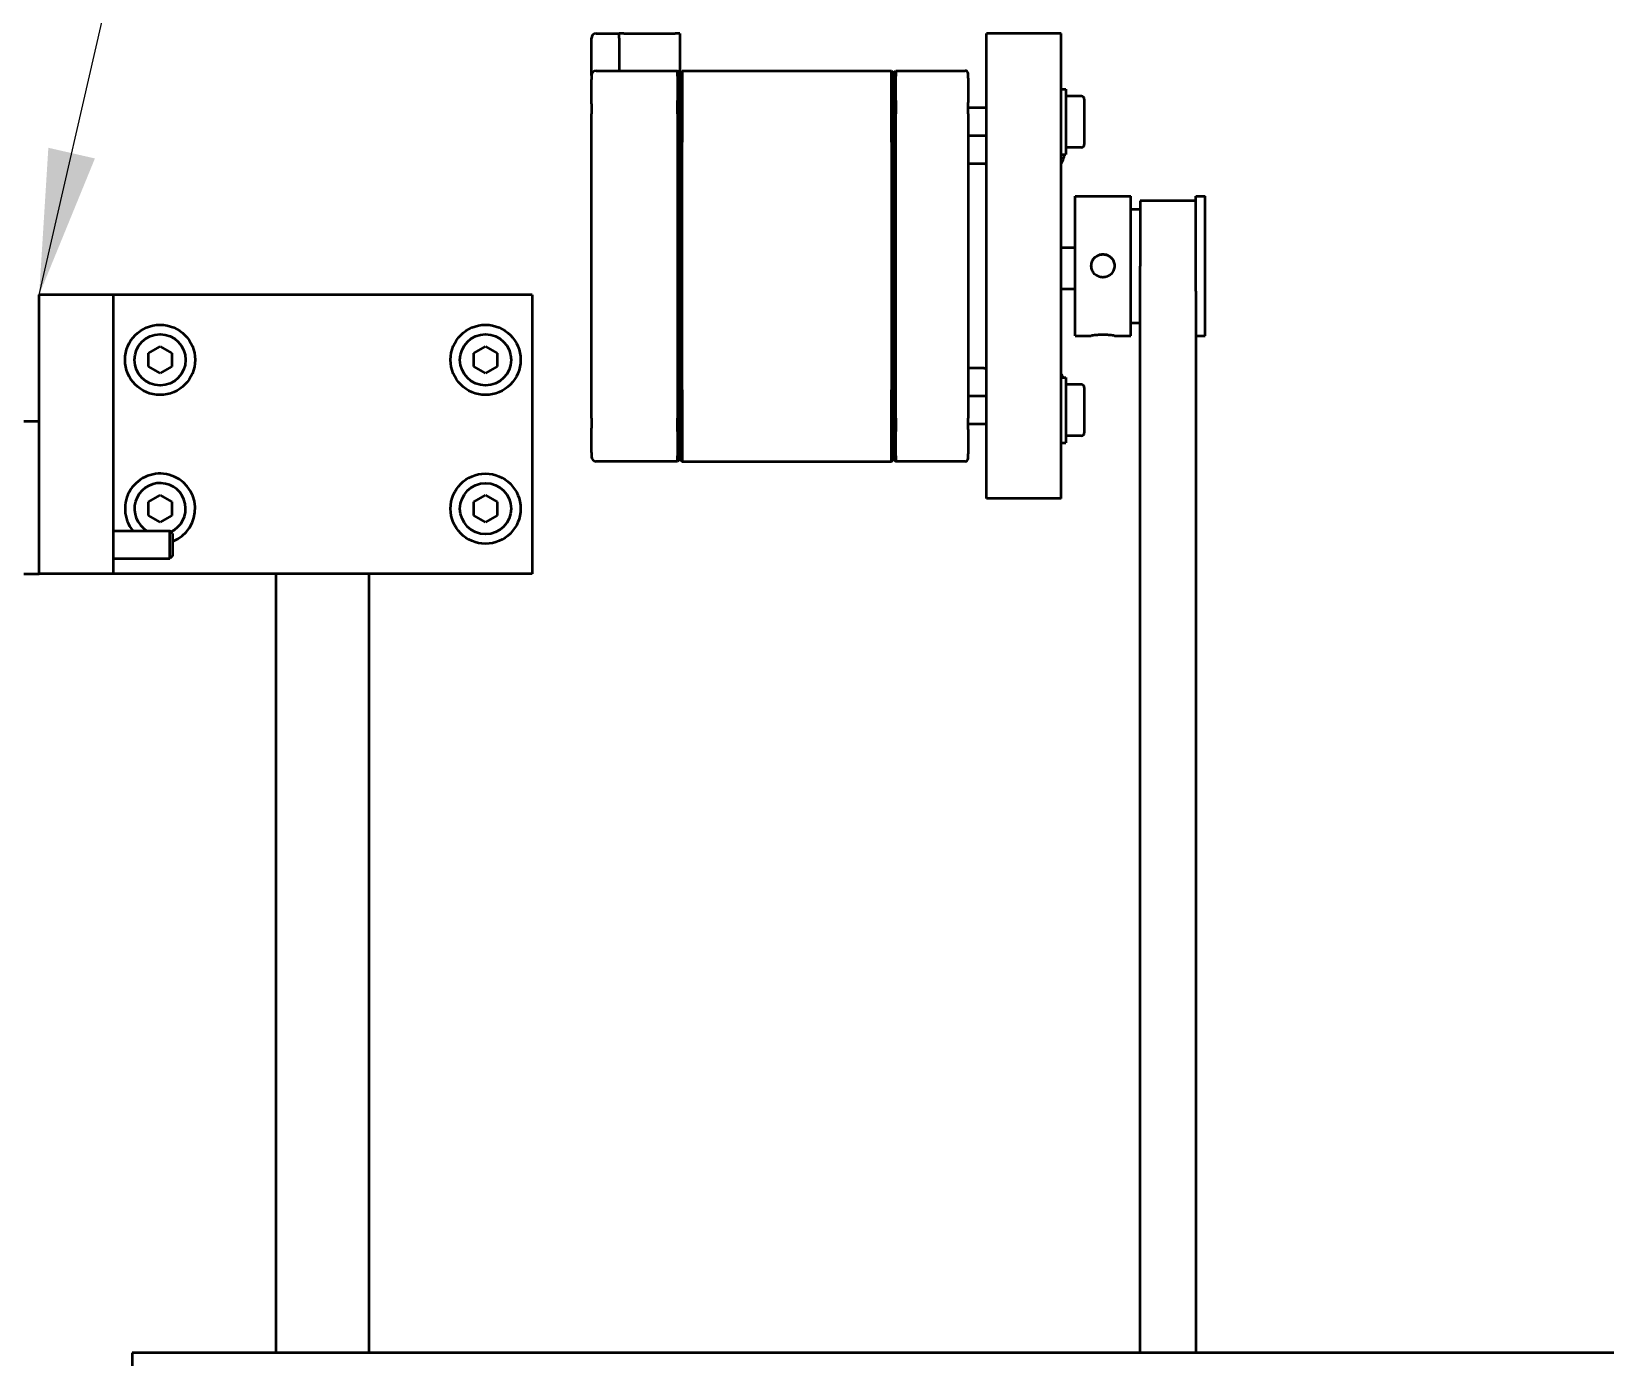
# Model space of a CAD drawing. Header units: millimetres. Extents: x 0 to 2625, y 0 to 1856.
# Drawn here: x 418.2 to 587.5, y 805.2 to 947.8 of the extents above; entities that cross this region are included whole.
import ezdxf

# ---------------------------------------------------------------- set-up
doc = ezdxf.new("R2010")
doc.units = ezdxf.units.MM
doc.header["$LTSCALE"] = 6.25
doc.layers.add('Symbol (ISO)', color=7, linetype='Continuous', lineweight=25)
doc.layers.add('Visible (ISO)', color=7, linetype='Continuous', lineweight=50)
doc.styles.add('Note Text (ISO)', font='tahoma.ttf')
doc.dimstyles.new('Default - Method 1b (ISO)$7', dxfattribs={"dimscale": 6.25, "dimtxt": 3.5, "dimasz": 2.5, "dimexe": 3.175, "dimexo": 0, "dimgap": 0.762, "dimtad": 1, "dimtoh": 1, "dimrnd": 1e-08, "dimtxsty": 'Note Text (ISO)', "dimcen": 0.09, "dimdle": 10, "dimclrd": 256, "dimclre": 256, "dimclrt": 256, "dimazin": 2, "dimtfac": 1, "dimtmove": 0, "dimatfit": 3, "dimfxl": 1, "dimtolj": 1, "dimlwd": -1, "dimlwe": -1, "dimarcsym": 0})

msp = doc.modelspace()

# ---------------------------------------------------------------- linework, layer by layer
at = {"layer": 'Visible (ISO)'}
for p, q in [((478.42, 943.07), (478.42, 947.07)), ((478.92, 947.57), (481.42, 947.57)), ((481.42, 947.07), (481.42, 947.57)), ((481.92, 947.57), (481.42, 947.57)), ((481.42, 947.07), (481.42, 943.57)), ((481.92, 947.57), (487.42, 947.57)), ((487.92, 947.57), (487.42, 947.57)), ((487.92, 947.57), (487.92, 943.32)), ((528.92, 947.57), (520.92, 947.57)), ((520.92, 897.57), (520.92, 947.57)), ((528.92, 897.57), (528.92, 947.57)), ((478.42, 943.07), (478.42, 942.63)), ((478.92, 943.57), (487.67, 943.57)), ((487.92, 943.32), (487.67, 943.57)), ((487.67, 942.98), (487.67, 943.57)), ((487.67, 942.98), (487.67, 940.36)), ((487.92, 943.32), (488.17, 943.57)), ((487.92, 943.32), (487.92, 942.81)), ((487.92, 940.18), (487.92, 942.81)), ((488.17, 943.57), (488.17, 942.72)), ((488.17, 943.57), (510.67, 943.57)), ((488.17, 942.72), (488.17, 938.36)), ((510.67, 943.57), (510.92, 943.32)), ((510.67, 942.72), (510.67, 943.57)), ((510.67, 938.36), (510.67, 942.72)), ((510.92, 943.32), (511.17, 943.57)), ((510.92, 942.81), (510.92, 943.32)), ((510.92, 942.81), (510.92, 940.18)), ((511.17, 943.57), (511.17, 942.98)), ((511.17, 943.57), (518.62, 943.57)), ((511.17, 940.36), (511.17, 942.98)), ((518.92, 942.77), (518.92, 943.27)), ((518.92, 942.77), (518.92, 940.14)), ((478.42, 940), (478.42, 942.63)), ((528.92, 941.57), (529.42, 941.57)), ((529.42, 941.57), (529.42, 934.57)), ((478.42, 940), (478.42, 938.94)), ((487.67, 938.94), (487.67, 940.36)), ((487.92, 940.18), (487.92, 938.94)), ((510.92, 938.94), (510.92, 940.18)), ((511.17, 940.36), (511.17, 938.94)), ((518.92, 938.94), (518.92, 940.14)), ((520.92, 939.57), (518.92, 939.57)), ((531.12, 940.82), (529.42, 940.82)), ((531.42, 940.52), (531.42, 935.62)), ((478.42, 906.2), (478.42, 938.94)), ((487.67, 938.94), (487.67, 906.2)), ((487.92, 906.2), (487.92, 938.94)), ((488.17, 938.36), (488.17, 935.9)), ((510.67, 935.9), (510.67, 938.36)), ((510.92, 938.94), (510.92, 906.2)), ((511.17, 906.2), (511.17, 938.94)), ((518.92, 938.94), (518.92, 906.2)), ((520.92, 936.57), (518.92, 936.57)), ((487.92, 935.9), (487.92, 909.25)), ((488.17, 909.25), (488.17, 935.9)), ((510.67, 935.9), (510.67, 909.25)), ((510.92, 909.25), (510.92, 935.9)), ((528.92, 934.57), (529.42, 934.57)), ((531.12, 935.32), (529.42, 935.32)), ((520.62, 933.57), (518.92, 933.57)), ((530.42, 915.07), (530.42, 930.07)), ((530.42, 930.07), (536.42, 930.07)), ((536.42, 915.07), (536.42, 930.07)), ((537.42, 929.57), (537.42, 922.57)), ((543.42, 929.57), (537.42, 929.57)), ((543.42, 919.88), (543.42, 930.07)), ((543.42, 930.07), (544.42, 930.07)), ((544.42, 915.07), (544.42, 930.07)), ((536.42, 928.67), (537.42, 928.67)), ((528.92, 924.57), (530.42, 924.57)), ((537.42, 805.71), (537.42, 922.57)), ((427.04, 919.48), (419.04, 919.48)), ((419.04, 905.88), (419.04, 919.48)), ((472.04, 919.48), (427.04, 919.48)), ((427.04, 889.48), (427.04, 919.48)), ((472.04, 919.48), (472.04, 889.48)), ((530.42, 920.07), (528.92, 920.07)), ((543.42, 919.88), (543.42, 805.71)), ((536.42, 916.47), (537.42, 916.47)), ((530.42, 915.07), (532.17, 915.07)), ((534.67, 915.07), (536.42, 915.07)), ((543.42, 915.07), (544.42, 915.07)), ((430.79, 913.2), (432.04, 913.92)), ((430.79, 911.76), (430.79, 913.2)), ((432.04, 913.92), (433.29, 913.2)), ((433.29, 913.2), (433.29, 911.76)), ((465.79, 913.2), (467.04, 913.92)), ((465.79, 911.76), (465.79, 913.2)), ((467.04, 913.92), (468.29, 913.2)), ((468.29, 913.2), (468.29, 911.76)), ((432.04, 911.04), (430.79, 911.76)), ((433.29, 911.76), (432.04, 911.04)), ((467.04, 911.04), (465.79, 911.76)), ((468.29, 911.76), (467.04, 911.04)), ((520.62, 911.57), (518.92, 911.57)), ((528.92, 910.57), (529.42, 910.57)), ((529.42, 910.57), (529.42, 903.57)), ((488.17, 909.25), (488.17, 906.78)), ((510.67, 906.78), (510.67, 909.25)), ((531.12, 909.82), (529.42, 909.82)), ((531.42, 909.52), (531.42, 904.62)), ((520.92, 908.57), (518.92, 908.57)), ((417.39, 905.88), (419.04, 905.88)), ((419.04, 889.48), (419.04, 905.88)), ((478.42, 906.2), (478.42, 905.14)), ((487.67, 904.78), (487.67, 906.2)), ((487.92, 906.2), (487.92, 904.96)), ((488.17, 906.78), (488.17, 902.42)), ((510.67, 902.42), (510.67, 906.78)), ((510.92, 904.96), (510.92, 906.2)), ((511.17, 906.2), (511.17, 904.78)), ((518.92, 905), (518.92, 906.2)), ((520.92, 905.57), (518.92, 905.57)), ((478.42, 902.51), (478.42, 905.14)), ((487.67, 904.78), (487.67, 902.16)), ((487.92, 902.33), (487.92, 904.96)), ((510.92, 904.96), (510.92, 902.33)), ((511.17, 902.16), (511.17, 904.78)), ((518.92, 905), (518.92, 902.37)), ((531.12, 904.32), (529.42, 904.32)), ((478.42, 902.51), (478.42, 902.07)), ((487.67, 901.57), (487.67, 902.16)), ((487.92, 902.33), (487.92, 901.82)), ((488.17, 902.42), (488.17, 901.57)), ((510.67, 901.57), (510.67, 902.42)), ((510.92, 901.82), (510.92, 902.33)), ((511.17, 902.16), (511.17, 901.57)), ((518.92, 901.87), (518.92, 902.37)), ((528.92, 903.57), (529.42, 903.57)), ((487.67, 901.57), (478.92, 901.57)), ((487.92, 901.82), (487.67, 901.57)), ((487.92, 901.82), (488.17, 901.57)), ((488.17, 901.57), (510.67, 901.57)), ((510.67, 901.57), (510.92, 901.82)), ((510.92, 901.82), (511.17, 901.57)), ((518.62, 901.57), (511.17, 901.57)), ((430.79, 897.2), (432.04, 897.92)), ((430.79, 895.76), (430.79, 897.2)), ((432.04, 897.92), (433.29, 897.2)), ((433.29, 897.2), (433.29, 895.76)), ((465.79, 897.2), (467.04, 897.92)), ((465.79, 895.76), (465.79, 897.2)), ((467.04, 897.92), (468.29, 897.2)), ((468.29, 897.2), (468.29, 895.76)), ((528.92, 897.57), (520.92, 897.57)), ((432.04, 895.04), (430.79, 895.76)), ((433.29, 895.76), (432.04, 895.04)), ((467.04, 895.04), (465.79, 895.76)), ((468.29, 895.76), (467.04, 895.04)), ((427.04, 894.11), (433.08, 894.11)), ((433.08, 891.11), (433.08, 894.11)), ((433.39, 893.8), (433.08, 894.11)), ((433.39, 893.8), (433.39, 891.41)), ((427.04, 891.11), (433.08, 891.11)), ((433.39, 891.41), (433.08, 891.11)), ((417.39, 889.48), (419.04, 889.48)), ((427.04, 889.48), (419.04, 889.48)), ((472.04, 889.48), (427.04, 889.48)), ((444.54, 805.71), (444.54, 889.48)), ((454.54, 805.71), (454.54, 889.48)), ((429.04, 805.71), (429.04, 803.26)), ((659.04, 805.71), (429.04, 805.71))]:
    msp.add_line(p, q, dxfattribs=at)
for centre, radius in [((432.04, 912.48), 3.77), ((467.04, 912.48), 3.77), ((432.04, 912.48), 2.75), ((467.04, 912.48), 2.75), ((467.04, 896.48), 3.77), ((467.04, 896.48), 2.75)]:
    msp.add_circle(centre, radius, dxfattribs=at)
for centre, radius, start, end in [((478.92, 947.07), 0.5, 90, 180), ((478.92, 943.07), 0.5, 90, 180), ((518.62, 943.27), 0.3, 0, 90), ((531.12, 940.52), 0.3, 0, 90), ((527.04, 934.79), 2.25, 326.5385, 354.4655), ((531.12, 935.62), 0.3, 270, 0), ((520.62, 933.27), 0.3, 0, 90), ((520.62, 911.87), 0.3, 270, 0), ((527.04, 909.79), 2.25, 20.365, 33.4615), ((531.12, 909.52), 0.3, 0, 90), ((531.12, 904.62), 0.3, 270, 0), ((478.92, 902.07), 0.5, 180, 270), ((518.62, 901.87), 0.3, 270, 0), ((432.04, 896.48), 3.77, 291.0121, 219.0609), ((432.04, 896.48), 2.75, 295.0144, 239.6242)]:
    msp.add_arc(centre, radius, start, end, dxfattribs=at)
for points, knots in [([(534.67, 922.6), (534.67, 922.75), (534.63, 922.92), (534.51, 923.23), (534.41, 923.37), (534.19, 923.59), (534.05, 923.69), (533.74, 923.81), (533.57, 923.85), (533.42, 923.85), (533.26, 923.85), (533.09, 923.81), (532.78, 923.69), (532.64, 923.59), (532.42, 923.37), (532.33, 923.23), (532.2, 922.92), (532.17, 922.75), (532.17, 922.44), (532.2, 922.27), (532.33, 921.96), (532.42, 921.82), (532.64, 921.6), (532.78, 921.51), (533.09, 921.38), (533.26, 921.35), (533.57, 921.35), (533.74, 921.38), (534.05, 921.51), (534.19, 921.6), (534.41, 921.82), (534.51, 921.96), (534.63, 922.27), (534.67, 922.44), (534.67, 922.6)], [0.5661669, 0.5661669, 0.5661669, 0.5661669, 0.6133468, 0.6133468, 0.6605268, 0.6605268, 0.707708, 0.707708, 0.7548892, 0.7548892, 0.7548892, 0.8020704, 0.8020704, 0.8492516, 0.8492516, 0.8964315, 0.8964315, 0.9436115, 0.9436115, 0.9907914, 0.9907914, 1.0379713, 1.0379713, 1.0851526, 1.0851526, 1.1323338, 1.1323338, 1.179515, 1.179515, 1.2266962, 1.2266962, 1.2738761, 1.2738761, 1.321056, 1.321056, 1.321056, 1.321056]), ([(532.17, 922.59), (532.17, 922.75), (532.2, 922.91), (532.33, 923.21), (532.42, 923.35), (532.64, 923.57), (532.78, 923.67), (533.09, 923.8), (533.26, 923.83), (533.42, 923.83)], [-0.1913275, -0.1913275, -0.1913275, -0.1913275, -0.144212, -0.144212, -0.0962288, -0.0962288, -0.0481144, -0.0481144, 0, 0, 0, 0]), ([(533.42, 923.83), (533.58, 923.83), (533.75, 923.8), (534.05, 923.67), (534.19, 923.57), (534.41, 923.35), (534.51, 923.21), (534.63, 922.91), (534.67, 922.75), (534.67, 922.59)], [-0.7687811, -0.7687811, -0.7687811, -0.7687811, -0.7206667, -0.7206667, -0.6725523, -0.6725523, -0.6245691, -0.6245691, -0.5774536, -0.5774536, -0.5774536, -0.5774536]), ([(534.67, 915.07), (534.67, 915.07), (534.63, 915.08), (534.51, 915.1), (534.41, 915.11), (534.19, 915.14), (534.05, 915.15), (533.74, 915.17), (533.57, 915.18), (533.42, 915.18), (533.26, 915.18), (533.09, 915.17), (532.78, 915.15), (532.64, 915.14), (532.42, 915.11), (532.33, 915.1), (532.2, 915.08), (532.17, 915.07), (532.17, 915.07), (532.17, 915.07), (532.17, 915.07)], [0.5661669, 0.5661669, 0.5661669, 0.5661669, 0.6133468, 0.6133468, 0.6605268, 0.6605268, 0.707708, 0.707708, 0.7548892, 0.7548892, 0.7548892, 0.8020704, 0.8020704, 0.8492516, 0.8492516, 0.8964315, 0.8964315, 0.9436115, 0.9436115, 0.9462082, 0.9462082, 0.9462082, 0.9462082])]:
    msp.add_open_spline(points, degree=3, knots=knots, dxfattribs=at)
msp.add_open_spline([(534.67, 915.07), (534.67, 915.07), (534.67, 915.07), (534.67, 915.07)], degree=3, dxfattribs=at)

# ---------------------------------------------------------------- leaders
at = {"layer": 'Symbol (ISO)', "annotation_type": 0, "has_hookline": 1, "hookline_direction": 0, "text_width": 427.29}
msp.add_leader([(419.04, 919.48), (458.21, 1090.33), (473.83, 1090.33)], dimstyle='Default - Method 1b (ISO)$7', override={"dimtad": 0}, dxfattribs=at)

doc.saveas('drawing.dxf')
